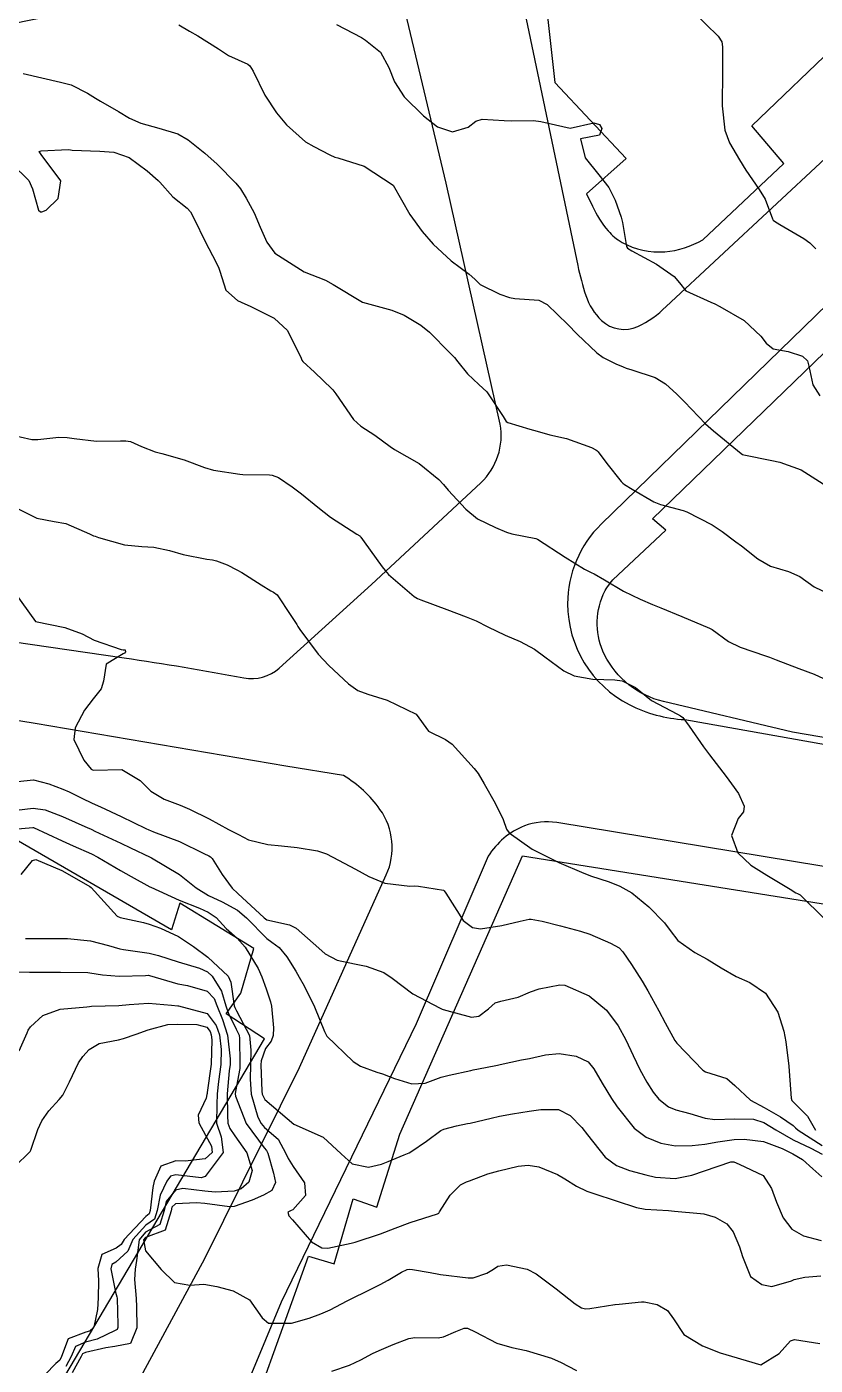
# Model space of a CAD drawing. Header units: metres. Extents: x 307586 to 320046, y 7427249 to 7434250.
# Drawn here: x 316888.3 to 316941.9, y 7432173.1 to 7432264.2 of the extents above; entities that cross this region are included whole.
import ezdxf

# ---------------------------------------------------------------- set-up
doc = ezdxf.new("R2010")
doc.units = ezdxf.units.M
doc.header["$MEASUREMENT"] = 0
for name, color, linetype in [('Curvas de Nivel 1m', 11, 'Continuous'), ('Curvas de Nivel 5m', 15, 'Continuous'), ('Edificações', 30, 'Continuous'), ('Vias Primárias', 230, 'Continuous')]:
    doc.layers.add(name, color=color, linetype=linetype)

msp = doc.modelspace()

# ---------------------------------------------------------------- linework, layer by layer
at = {"layer": 'Curvas de Nivel 1m', "flags": 128}
for points, elevation in [([(316933.661, 7432265.187), (316935.329, 7432263.556), (316935.578, 7432263.167), (316935.64, 7432262.847), (316935.625, 7432261.167), (316935.62, 7432260.847), (316935.613, 7432259.167), (316935.614, 7432258.83), (316935.778, 7432257.165), (316936.11, 7432256.295), (316936.777, 7432255.155), (316937.222, 7432254.433), (316938.127, 7432253.136), (316938.533, 7432252.467), (316939.043, 7432251.122), (316939.091, 7432251.03), (316939.181, 7432250.958), (316939.544, 7432250.752), (316941.17, 7432249.784), (316941.577, 7432249.504), (316941.991, 7432249.088)], 762), ([(316898.602, 7432264.343), (316899.328, 7432263.908), (316899.91, 7432263.594), (316901.314, 7432262.701), (316901.989, 7432262.249), (316903.304, 7432261.647), (316903.436, 7432261.549), (316903.667, 7432261.177), (316904.467, 7432259.538), (316905.261, 7432258.339), (316905.939, 7432257.523), (316907.241, 7432256.363), (316907.795, 7432256.058), (316908.885, 7432255.485), (316909.231, 7432255.326), (316909.427, 7432255.28), (316911.222, 7432254.715), (316913.203, 7432253.43), (316914.344, 7432251.418), (316915.172, 7432250.272), (316915.931, 7432249.402), (316917.146, 7432248.259), (316918.368, 7432247.371), (316918.773, 7432247.009), (316919.126, 7432246.661), (316920.459, 7432246.007), (316921.117, 7432245.769), (316921.488, 7432245.706), (316923.116, 7432245.586), (316923.679, 7432245.304), (316925.093, 7432243.935), (316925.733, 7432243.283), (316927.07, 7432241.997), (316927.494, 7432241.69), (316928.369, 7432241.25), (316928.861, 7432241.043), (316929.06, 7432240.965), (316929.447, 7432240.848), (316931.054, 7432240.318), (316931.742, 7432239.901), (316932.525, 7432239.198), (316933.035, 7432238.679), (316934.471, 7432237.175), (316935.008, 7432236.689), (316936.909, 7432235.151), (316936.992, 7432235.095), (316937.074, 7432235.066), (316938.986, 7432234.677), (316939.536, 7432234.563), (316940.977, 7432234.042), (316942.48, 7432233.077)], 764), ([(316909.336, 7432264.358), (316911.041, 7432263.463), (316911.321, 7432263.296), (316912.343, 7432262.474), (316912.913, 7432261.436), (316913.288, 7432260.456), (316913.954, 7432259.423), (316915.264, 7432258.135), (316916.214, 7432257.4), (316917.25, 7432257.055), (316918.319, 7432257.374), (316918.842, 7432257.784), (316919.261, 7432257.92), (316920.772, 7432257.833), (316921.26, 7432257.809), (316922.763, 7432257.815), (316923.26, 7432257.756), (316925.253, 7432257.29), (316926.871, 7432257.661), (316927.257, 7432257.549), (316927.415, 7432257.268), (316927.248, 7432256.826), (316925.952, 7432256.577), (316926.275, 7432255.28), (316927.216, 7432254.117), (316927.885, 7432253.26), (316928.331, 7432252.39), (316928.732, 7432251.247), (316928.818, 7432250.884), (316929.084, 7432249.241), (316929.161, 7432249.132), (316929.457, 7432248.939), (316931.145, 7432248.051), (316932.337, 7432247.202), (316932.7, 7432246.768), (316933.123, 7432246.227), (316934.842, 7432245.447), (316935.115, 7432245.331), (316935.451, 7432245.167), (316937.099, 7432244.196), (316938.236, 7432243.133), (316938.608, 7432242.656), (316939.074, 7432242.27), (316940.091, 7432242.091), (316941.07, 7432241.767), (316941.424, 7432241.452), (316941.509, 7432241.093), (316941.788, 7432239.827), (316942.254, 7432239.082)], 763), ([(316887.22, 7432254.887), (316888.386, 7432253.732), (316888.639, 7432253.17), (316889.057, 7432251.722), (316889.181, 7432251.611), (316889.285, 7432251.615), (316889.565, 7432251.716), (316890.391, 7432252.508), (316890.572, 7432253.706), (316889.23, 7432255.509), (316889.09, 7432255.722), (316889.233, 7432255.762), (316891.079, 7432255.857), (316891.234, 7432255.825), (316891.346, 7432255.81), (316893.234, 7432255.744), (316894.171, 7432255.661), (316895.228, 7432255.303), (316896.448, 7432254.404), (316897.205, 7432253.741), (316897.307, 7432253.628), (316898.206, 7432252.628), (316899.185, 7432251.851), (316899.399, 7432251.598), (316899.643, 7432251.128), (316900.392, 7432249.588), (316901.139, 7432248.149), (316901.335, 7432247.778), (316901.394, 7432247.576), (316901.815, 7432246.264), (316902.603, 7432245.558), (316903.11, 7432245.336), (316903.468, 7432245.185), (316905.095, 7432244.366), (316906.018, 7432243.521), (316906.944, 7432241.631), (316906.994, 7432241.511), (316907.062, 7432241.424), (316907.855, 7432240.694), (316909.034, 7432239.552), (316909.1, 7432239.479), (316909.301, 7432239.206), (316910.513, 7432237.465), (316911.009, 7432237.024), (316911.959, 7432236.402), (316912.995, 7432235.625), (316913.297, 7432235.427), (316914.979, 7432234.473), (316916.307, 7432233.39), (316916.621, 7432233.047), (316916.956, 7432232.662), (316918.146, 7432231.368), (316918.936, 7432230.713), (316920.166, 7432230.112), (316920.927, 7432229.797), (316921.281, 7432229.69), (316922.923, 7432229.356), (316923.033, 7432229.309), (316924.905, 7432228.104), (316926.242, 7432227.27), (316926.686, 7432227.059), (316926.89, 7432226.966), (316927.599, 7432226.54), (316928.878, 7432225.771), (316930.015, 7432225.229), (316930.868, 7432224.871), (316931.436, 7432224.64), (316932.856, 7432224.062), (316934.744, 7432223.271), (316934.844, 7432223.224), (316934.924, 7432223.169), (316936.035, 7432222.352), (316936.831, 7432221.975), (316938.561, 7432221.387), (316938.825, 7432221.294), (316939.287, 7432221.115), (316940.817, 7432220.523), (316941.863, 7432220.134), (316942.809, 7432219.707)], 766), ([(316887, 7432236.46), (316888.605, 7432236.116), (316888.997, 7432236.114), (316890.44, 7432236.264), (316890.998, 7432236.237), (316891.476, 7432236.171), (316892.996, 7432235.983), (316894.643, 7432236.007), (316894.997, 7432236.024), (316895.311, 7432235.96), (316896.066, 7432235.634), (316896.988, 7432235.273), (316897.456, 7432235.145), (316898.98, 7432234.726), (316900.365, 7432234.193), (316900.969, 7432234.009), (316902.771, 7432233.748), (316902.966, 7432233.731), (316904.791, 7432233.706), (316904.965, 7432233.686), (316905.402, 7432233.523), (316906.333, 7432232.886), (316906.952, 7432232.411), (316908.079, 7432231.489), (316908.933, 7432230.815), (316910.73, 7432229.657), (316910.924, 7432229.536), (316910.966, 7432229.502), (316911.012, 7432229.459), (316911.232, 7432229.142), (316912.452, 7432227.437), (316912.647, 7432227.191), (316912.888, 7432226.922), (316914.633, 7432225.412), (316914.871, 7432225.283), (316915.078, 7432225.199), (316916.86, 7432224.53), (316918.182, 7432224.038), (316918.849, 7432223.755), (316919.658, 7432223.352), (316920.837, 7432222.79), (316921.861, 7432222.352), (316922.828, 7432221.825), (316923.528, 7432221.303), (316924.814, 7432220.349), (316925.54, 7432220.009), (316926.808, 7432219.781), (316928.3, 7432219.753), (316928.807, 7432219.685), (316929.71, 7432219.231), (316930.79, 7432218.347), (316932.564, 7432217.405), (316932.775, 7432217.297), (316932.922, 7432217.189), (316933.355, 7432216.596), (316934.337, 7432215.174), (316934.745, 7432214.636), (316935.88, 7432213.153), (316936.237, 7432212.666), (316936.712, 7432212.001), (316937.109, 7432211.136), (316937.069, 7432210.767), (316936.695, 7432210.314), (316936.246, 7432209.147), (316936.665, 7432207.961), (316937.57, 7432207.131), (316938.646, 7432206.453), (316940.243, 7432205.498), (316940.634, 7432205.251), (316940.735, 7432205.2), (316940.924, 7432205.096), (316942.609, 7432203.458)], 767), ([(316886.943, 7432231.74), (316888.928, 7432230.755), (316890.111, 7432230.522), (316890.923, 7432230.383), (316892.535, 7432229.676), (316892.798, 7432229.558), (316892.911, 7432229.517), (316893.14, 7432229.438), (316894.906, 7432228.936), (316896.085, 7432228.813), (316896.904, 7432228.775), (316897.973, 7432228.539), (316898.9, 7432228.28), (316900.512, 7432227.969), (316900.896, 7432227.907), (316901.171, 7432227.851), (316901.894, 7432227.565), (316902.566, 7432227.232), (316902.888, 7432227.041), (316904.215, 7432226.201), (316904.876, 7432225.807), (316905.055, 7432225.707), (316905.308, 7432225.523), (316906.232, 7432224.13), (316906.634, 7432223.503), (316906.712, 7432223.372), (316906.84, 7432223.163), (316908.087, 7432221.487), (316908.815, 7432220.712), (316910.168, 7432219.466), (316910.796, 7432219.025), (316911.472, 7432218.77), (316912.787, 7432218.359), (316914.773, 7432217.41), (316915.605, 7432216.241), (316916.756, 7432215.69), (316917.228, 7432215.375), (316918.728, 7432213.709), (316918.985, 7432213.357), (316919.41, 7432212.659), (316920.146, 7432211.346), (316920.692, 7432210.231), (316920.92, 7432209.571), (316921.095, 7432209.334), (316922.666, 7432208.208), (316924.534, 7432207.291), (316924.652, 7432207.242), (316926.017, 7432206.64), (316926.644, 7432206.406), (316927.903, 7432205.985), (316928.637, 7432205.689), (316929.455, 7432205.232), (316930.619, 7432204.294), (316931.671, 7432203.204), (316932.07, 7432202.671), (316932.591, 7432201.999), (316933.752, 7432201.178), (316934.578, 7432200.726), (316935.544, 7432200.127), (316936.567, 7432199.548), (316937.489, 7432199.131), (316938.552, 7432198.408), (316939.408, 7432197.111), (316939.8, 7432195.828), (316939.935, 7432195.106), (316940.152, 7432193.439), (316940.177, 7432193.103), (316940.297, 7432191.269), (316940.355, 7432191.101), (316940.462, 7432191.001), (316941.416, 7432190.049), (316941.957, 7432189.077)], 768), ([(316887.402, 7432225.735), (316888.843, 7432223.72), (316890.839, 7432223.315), (316892.025, 7432222.872), (316892.831, 7432222.434), (316894.674, 7432221.802), (316894.824, 7432221.788), (316894.952, 7432221.775), (316894.968, 7432221.648), (316894.908, 7432221.563), (316894.821, 7432221.513), (316893.67, 7432220.802), (316893.476, 7432219.663), (316893.314, 7432219.139), (316892.781, 7432218.461), (316892.179, 7432217.679), (316891.55, 7432216.477), (316891.464, 7432215.689), (316892.136, 7432214.275), (316892.631, 7432213.671), (316892.69, 7432213.638), (316892.722, 7432213.623), (316892.794, 7432213.597), (316894.723, 7432213.65), (316895.969, 7432212.885), (316896.708, 7432212.168), (316897.604, 7432211.611), (316898.697, 7432211.211), (316899.338, 7432210.949), (316900.684, 7432210.286), (316901.998, 7432209.56), (316902.454, 7432209.336), (316902.67, 7432209.217), (316903.357, 7432208.852), (316904.663, 7432208.538), (316905.59, 7432208.444), (316906.661, 7432208.335), (316908.054, 7432208.091), (316908.659, 7432207.892), (316909.48, 7432207.472), (316910.647, 7432206.855), (316911.549, 7432206.354), (316912.638, 7432205.895), (316914.344, 7432205.705), (316914.636, 7432205.717), (316914.928, 7432205.697), (316916.633, 7432205.417), (316916.681, 7432205.38), (316916.783, 7432205.226), (316917.979, 7432203.366), (316918.598, 7432202.877), (316919.16, 7432202.792), (316920.6, 7432203.025), (316921.851, 7432203.321), (316922.457, 7432203.461), (316922.605, 7432203.46), (316923.353, 7432203.303), (316924.6, 7432202.999), (316925.968, 7432202.641), (316926.595, 7432202.425), (316928.012, 7432201.822), (316928.586, 7432201.506), (316928.851, 7432201.237), (316929.443, 7432200.362), (316930.17, 7432199.224), (316930.553, 7432198.565), (316931.287, 7432197.209), (316931.724, 7432196.401), (316932.381, 7432195.192), (316932.51, 7432195.003), (316934.283, 7432193.172), (316934.482, 7432193.061), (316935.928, 7432192.599), (316936.473, 7432192.134), (316937.538, 7432191.129), (316938.458, 7432190.638), (316939.572, 7432189.989), (316940.446, 7432189.402), (316940.598, 7432189.251), (316940.774, 7432189.095), (316942.428, 7432188.05)], 769), ([(316887.554, 7432210.868), (316888.692, 7432211.015), (316889.512, 7432210.89), (316890.684, 7432210.445), (316892.415, 7432209.674), (316892.59, 7432209.589), (316892.672, 7432209.553), (316892.895, 7432209.443), (316894.663, 7432208.621), (316895.324, 7432208.304), (316896.653, 7432207.664), (316896.749, 7432207.619), (316898.642, 7432206.5), (316899.786, 7432205.588), (316900.625, 7432205.057), (316901.556, 7432204.628), (316902.611, 7432204.063), (316903.216, 7432203.544), (316904.589, 7432202.139), (316904.94, 7432201.878), (316905.446, 7432201.517), (316905.955, 7432200.891), (316906.567, 7432199.907), (316906.806, 7432199.498), (316907.145, 7432198.903), (316907.84, 7432197.487), (316908.516, 7432195.802), (316908.688, 7432195.478), (316910.487, 7432193.749), (316910.977, 7432193.453), (316912.088, 7432193.045), (316912.478, 7432192.916), (316913.291, 7432192.606), (316914.471, 7432192.229), (316915.372, 7432192.296), (316916.476, 7432192.687), (316917.014, 7432192.838), (316918.481, 7432193.146), (316918.656, 7432193.183), (316919.483, 7432193.35), (316920.308, 7432193.519), (316920.486, 7432193.559), (316921.945, 7432193.864), (316922.493, 7432193.973), (316923.581, 7432194.215), (316924.498, 7432194.296), (316925.656, 7432194.112), (316926.49, 7432193.734), (316926.864, 7432193.256), (316927.433, 7432192.291), (316928.08, 7432191.244), (316928.457, 7432190.667), (316929.619, 7432189.228), (316930.434, 7432188.615), (316931.43, 7432188.203), (316932.425, 7432188.026), (316933.564, 7432188.041), (316934.427, 7432188.124), (316935.305, 7432188.281), (316936.433, 7432188.453), (316937.096, 7432188.47), (316938.431, 7432188.314), (316939.7, 7432187.831), (316940.419, 7432187.475), (316941.072, 7432187.09), (316941.776, 7432186.449), (316942.401, 7432185.907)], 771), ([(316886.883, 7432209.526), (316888.673, 7432209.694), (316888.706, 7432209.687), (316890.664, 7432208.794), (316891.421, 7432208.45), (316892.655, 7432207.891), (316893.087, 7432207.666), (316894.644, 7432206.76), (316895.357, 7432206.356), (316896.633, 7432205.659), (316896.709, 7432205.619), (316898.62, 7432204.739), (316900.006, 7432204.193), (316900.608, 7432203.928), (316901.141, 7432203.572), (316901.84, 7432202.806), (316902.589, 7432202.15), (316903.134, 7432201.544), (316904, 7432200.097), (316904.266, 7432199.533), (316904.545, 7432198.709), (316904.842, 7432197.83), (316904.919, 7432197.524), (316905.044, 7432196.048), (316905.041, 7432195.522), (316904.886, 7432195.146), (316904.5, 7432194.64), (316904.213, 7432193.806), (316904.194, 7432193.533), (316904.249, 7432191.748), (316904.276, 7432191.532), (316904.458, 7432191.173), (316906.433, 7432189.5), (316908.43, 7432188.611), (316909.661, 7432187.468), (316910.406, 7432186.8), (316911.534, 7432186.573), (316912.406, 7432186.777), (316912.871, 7432186.963), (316913.96, 7432187.415), (316914.286, 7432187.541), (316914.416, 7432187.61), (316915.476, 7432188.346), (316916.438, 7432189.056), (316916.655, 7432189.163), (316917.52, 7432189.369), (316918.273, 7432189.533), (316918.445, 7432189.573), (316919.885, 7432189.909), (316920.45, 7432190.034), (316921.333, 7432190.208), (316922.454, 7432190.384), (316923.264, 7432190.493), (316924.455, 7432190.49), (316925.26, 7432190.087), (316926.061, 7432189.266), (316926.436, 7432188.778), (316927.634, 7432187.248), (316928.407, 7432186.682), (316929.286, 7432186.35), (316930.401, 7432186.047), (316931.069, 7432185.879), (316932.399, 7432185.793), (316933.547, 7432186.033), (316934.404, 7432186.315), (316936.188, 7432186.921), (316936.411, 7432186.936), (316936.766, 7432186.779), (316938.402, 7432185.993), (316938.958, 7432185.114), (316939.309, 7432184.181), (316939.765, 7432183.106), (316940.355, 7432182.342), (316941.143, 7432181.881), (316942.348, 7432181.585)], 772), ([(316887.879, 7432206.489), (316888.65, 7432207.453), (316888.867, 7432207.502), (316890.643, 7432206.754), (316891.332, 7432206.382), (316892.557, 7432205.671), (316892.632, 7432205.617), (316894.415, 7432203.652), (316894.602, 7432203.565), (316896.202, 7432203.229), (316896.598, 7432203.116), (316897.366, 7432202.842), (316898.59, 7432202.265), (316899.609, 7432201.59), (316900.572, 7432200.861), (316901.963, 7432199.559), (316902.149, 7432199.156), (316902.378, 7432197.552), (316902.411, 7432197.431), (316902.53, 7432197.219), (316903.412, 7432195.541), (316903.517, 7432194.521), (316903.481, 7432193.54), (316903.467, 7432192.546), (316903.524, 7432191.539), (316903.993, 7432189.981), (316904.204, 7432189.532), (316904.43, 7432189.275), (316905.372, 7432188.465), (316905.901, 7432187.508), (316906.05, 7432187.146), (316906.404, 7432186.609), (316907.159, 7432185.492), (316907.236, 7432184.635), (316906.365, 7432183.651), (316906.258, 7432183.608), (316906.021, 7432183.505), (316906.104, 7432183.247), (316906.358, 7432182.98), (316907.644, 7432181.487), (316908.339, 7432181.068), (316908.758, 7432181.057), (316910.342, 7432181.393), (316910.618, 7432181.456), (316912.349, 7432182.028), (316913.35, 7432182.422), (316914.357, 7432182.795), (316916.22, 7432183.382), (316916.305, 7432183.44), (316916.365, 7432183.535), (316917.088, 7432184.667), (316917.786, 7432185.366), (316918.198, 7432185.558), (316918.396, 7432185.636), (316919.64, 7432186.109), (316920.403, 7432186.322), (316921.725, 7432186.639), (316922.407, 7432186.713), (316923.12, 7432186.588), (316924.401, 7432186.078), (316924.896, 7432185.781), (316925.695, 7432185.27), (316926.388, 7432184.93), (316926.877, 7432184.764), (316928.378, 7432184.264), (316929.784, 7432183.813), (316930.37, 7432183.707), (316931.948, 7432183.617), (316932.369, 7432183.576), (316934.136, 7432183.403), (316934.366, 7432183.383), (316935.128, 7432183.159), (316935.926, 7432182.714), (316936.353, 7432182.153), (316936.782, 7432181.136), (316936.983, 7432180.487), (316937.538, 7432179.128), (316938.315, 7432178.57), (316938.979, 7432178.448), (316940.319, 7432178.839), (316940.505, 7432178.913), (316941.23, 7432179.086), (316942.324, 7432179.159)], 773), ([(316888.177, 7432202.134), (316888.587, 7432202.133), (316890.158, 7432202.133), (316890.587, 7432202.133), (316891.022, 7432202.128), (316892.586, 7432201.985), (316893.814, 7432201.658), (316894.58, 7432201.436), (316894.83, 7432201.396), (316896.576, 7432201.144), (316897.214, 7432200.973), (316898.567, 7432200.542), (316900.024, 7432200.122), (316900.557, 7432199.86), (316900.874, 7432199.575), (316901.52, 7432198.542), (316901.811, 7432197.561), (316901.99, 7432197.021), (316902.517, 7432195.964), (316902.705, 7432195.548), (316902.741, 7432195.316), (316902.77, 7432193.547), (316902.752, 7432193.276), (316902.465, 7432191.717), (316902.45, 7432191.55), (316902.461, 7432191.395), (316903.187, 7432189.542), (316904.416, 7432187.886), (316904.585, 7432187.698), (316904.671, 7432187.526), (316905.046, 7432186.167), (316905.2, 7432185.518), (316904.94, 7432184.967), (316904.38, 7432184.657), (316903.602, 7432184.31), (316902.368, 7432183.878), (316902.06, 7432183.862), (316900.371, 7432184.087), (316899.814, 7432184.143), (316898.37, 7432184.064), (316898.127, 7432183.842), (316898.08, 7432183.603), (316897.668, 7432182.288), (316896.345, 7432181.787), (316896.192, 7432181.622), (316896.332, 7432180.877), (316897.414, 7432179.609), (316898.304, 7432178.718), (316899.353, 7432178.539), (316900.303, 7432178.603), (316901.187, 7432178.452), (316902.299, 7432178.156), (316903.421, 7432177.539), (316904.281, 7432176.301), (316904.707, 7432175.953), (316906.277, 7432175.952), (316907.479, 7432176.29), (316908.284, 7432176.576), (316908.912, 7432176.849), (316910.06, 7432177.462), (316910.215, 7432177.54), (316910.295, 7432177.576), (316911.557, 7432178.188), (316912.31, 7432178.576), (316912.861, 7432178.878), (316913.775, 7432179.415), (316914.146, 7432179.591), (316914.325, 7432179.624), (316914.519, 7432179.601), (316915.712, 7432179.389), (316916.321, 7432179.285), (316916.431, 7432179.269), (316918.318, 7432179.029), (316918.651, 7432179.024), (316919.591, 7432179.347), (316920.037, 7432179.631), (316920.328, 7432179.82), (316920.913, 7432179.915), (316922.326, 7432179.622), (316922.944, 7432179.304), (316924.308, 7432178.289), (316925.59, 7432177.271), (316926.022, 7432176.996), (316926.29, 7432176.922), (316926.595, 7432176.952), (316928.293, 7432177.206), (316928.32, 7432177.212), (316928.591, 7432177.237), (316930.112, 7432177.405), (316930.296, 7432177.393), (316931.173, 7432177.207), (316931.894, 7432176.801), (316932.283, 7432176.233), (316932.993, 7432175.183), (316934.261, 7432174.393), (316935.476, 7432173.93), (316936.251, 7432173.701), (316938.243, 7432173.12), (316939.487, 7432173.875), (316940.268, 7432174.75), (316940.534, 7432174.831), (316942.265, 7432174.569)], 774), ([(316887.725, 7432194.497), (316888.276, 7432195.722), (316888.352, 7432195.884), (316888.517, 7432196.123), (316889.346, 7432196.89), (316890.529, 7432197.32), (316892.341, 7432197.483), (316892.531, 7432197.514), (316892.67, 7432197.53), (316894.532, 7432197.563), (316895.227, 7432197.64), (316896.534, 7432197.737), (316898.119, 7432197.604), (316898.532, 7432197.552), (316898.583, 7432197.549), (316900.527, 7432197.028), (316901.155, 7432196.206), (316901.369, 7432195.567), (316901.486, 7432194.577), (316901.461, 7432193.565), (316901.301, 7432192.397), (316901.214, 7432191.569), (316901.186, 7432190.835), (316901.182, 7432189.569), (316901.485, 7432188.626), (316901.631, 7432187.562), (316900.396, 7432185.926), (316900.137, 7432185.841), (316898.397, 7432186.053), (316898.05, 7432185.95), (316897.796, 7432185.606), (316897.331, 7432184.658), (316897.142, 7432183.612), (316896.946, 7432183.026), (316896.353, 7432182.608), (316895.483, 7432181.633), (316895.129, 7432180.84), (316894.32, 7432180.107), (316894.036, 7432179.934), (316893.969, 7432179.653), (316894.297, 7432178.056), (316894.382, 7432177.737), (316894.397, 7432177.648), (316894.449, 7432175.822), (316894.454, 7432175.647), (316894.402, 7432175.517), (316894.27, 7432175.441), (316893.055, 7432174.868), (316892.258, 7432174.662), (316891.566, 7432174.368), (316891.267, 7432173.68), (316890.922, 7432172.997)], 776), ([(316887.483, 7432186.648), (316888.411, 7432187.558), (316888.487, 7432187.644), (316888.52, 7432187.719), (316889.008, 7432189.134), (316889.283, 7432189.712), (316889.749, 7432190.401), (316890.455, 7432191.173), (316890.698, 7432191.458), (316890.828, 7432191.695), (316891.158, 7432192.378), (316891.786, 7432193.68), (316892.069, 7432194.096), (316892.496, 7432194.569), (316893.185, 7432194.981), (316894.507, 7432195.232), (316894.834, 7432195.319), (316895.703, 7432195.632), (316896.516, 7432195.905), (316897.856, 7432196.27), (316898.52, 7432196.308), (316899.838, 7432196.269), (316900.518, 7432196.088), (316900.739, 7432195.8), (316900.815, 7432195.575), (316900.855, 7432195.227), (316900.82, 7432193.575), (316900.534, 7432191.65), (316900.527, 7432191.579), (316900.521, 7432191.52), (316900.458, 7432191.259), (316899.923, 7432190.103), (316899.966, 7432189.585), (316900.425, 7432188.739), (316900.839, 7432187.995), (316900.884, 7432187.573), (316900.408, 7432187.127), (316899.031, 7432186.97), (316898.407, 7432186.992), (316897.388, 7432186.625), (316896.918, 7432185.615), (316896.83, 7432185.172), (316896.662, 7432183.617), (316896.584, 7432183.394), (316896.359, 7432183.199), (316894.89, 7432181.642), (316894.671, 7432181.312), (316894.334, 7432181.052), (316893.372, 7432180.615), (316893.091, 7432179.662), (316893.131, 7432178.835), (316893.114, 7432177.662), (316893.072, 7432176.875), (316892.829, 7432175.664), (316892.528, 7432175.408), (316892.268, 7432175.344), (316891.074, 7432174.874), (316890.619, 7432173.686), (316890.5, 7432173.428), (316890.238, 7432173.194), (316888.771, 7432171.712)], 777)]:
    msp.add_lwpolyline(points, dxfattribs=dict(at, elevation=elevation))
at = {"layer": 'Curvas de Nivel 5m', "flags": 128}
for points, elevation in [([(316888.014, 7432261.018), (316889.288, 7432260.733), (316890.551, 7432260.44), (316891.281, 7432260.246), (316892.386, 7432259.683), (316892.933, 7432259.339), (316893.268, 7432259.142), (316894.494, 7432258.424), (316895.256, 7432257.986), (316896.023, 7432257.642), (316897.25, 7432257.293), (316898.54, 7432256.905), (316899.242, 7432256.506), (316900.372, 7432255.589), (316901.222, 7432254.844), (316902.482, 7432253.561), (316902.804, 7432253.161), (316903.193, 7432252.535), (316903.731, 7432251.545), (316904.148, 7432250.56), (316904.591, 7432249.536), (316905.146, 7432248.795), (316907.133, 7432247.51), (316908.589, 7432246.949), (316909.125, 7432246.647), (316911.113, 7432245.46), (316913.105, 7432244.919), (316913.944, 7432244.578), (316915.09, 7432243.895), (316915.668, 7432243.404), (316917.069, 7432242.015), (316917.369, 7432241.688), (316917.606, 7432241.382), (316918.266, 7432240.582), (316919.048, 7432239.857), (316919.582, 7432239.355), (316920.691, 7432237.67), (316920.901, 7432237.341), (316921.012, 7432237.255), (316922.501, 7432236.81), (316923.006, 7432236.662), (316923.875, 7432236.431), (316925.002, 7432236.173), (316926.712, 7432235.557), (316926.994, 7432235.411), (316927.076, 7432235.351), (316927.157, 7432235.268), (316927.764, 7432234.475), (316928.72, 7432233.244), (316928.845, 7432233.124), (316928.961, 7432233.039), (316929.474, 7432232.719), (316930.949, 7432231.852), (316931.403, 7432231.669), (316932.944, 7432231.282), (316933.206, 7432231.187), (316934.934, 7432230.29), (316935.609, 7432229.842), (316936.54, 7432229.146), (316936.919, 7432228.864), (316938.046, 7432227.989), (316938.898, 7432227.483), (316940.121, 7432227.108), (316940.89, 7432226.775), (316941.876, 7432226.078), (316942.878, 7432225.6)], 765), ([(316887.619, 7432212.826), (316888.715, 7432212.926), (316889.764, 7432212.658), (316890.709, 7432212.308), (316891.138, 7432212.124), (316892.011, 7432211.68), (316892.698, 7432211.342), (316893.267, 7432211.092), (316894.685, 7432210.448), (316896.363, 7432209.625), (316896.572, 7432209.521), (316896.672, 7432209.479), (316896.89, 7432209.398), (316898.664, 7432208.733), (316900.31, 7432207.93), (316900.655, 7432207.76), (316900.772, 7432207.696), (316900.888, 7432207.576), (316901.557, 7432206.481), (316902.234, 7432205.556), (316902.628, 7432205.19), (316904.414, 7432203.532), (316904.602, 7432203.409), (316906.146, 7432203.054), (316906.596, 7432202.842), (316908.133, 7432201.484), (316908.579, 7432201.084), (316909.379, 7432200.667), (316910.572, 7432200.398), (316911.365, 7432200.243), (316912.567, 7432199.811), (316913.129, 7432199.424), (316914.547, 7432198.373), (316916.395, 7432197.382), (316916.488, 7432197.336), (316916.532, 7432197.322), (316916.609, 7432197.302), (316918.527, 7432196.788), (316919.032, 7432196.851), (316919.699, 7432197.348), (316920.14, 7432197.743), (316920.541, 7432197.873), (316921.721, 7432198.147), (316922.551, 7432198.495), (316923.14, 7432198.718), (316924.558, 7432198.98), (316924.895, 7432198.948), (316926.548, 7432198.235), (316927.73, 7432197.248), (316928.522, 7432196.185), (316929.054, 7432195.235), (316929.556, 7432194.17), (316930.004, 7432193.225), (316930.474, 7432192.351), (316930.916, 7432191.662), (316931.299, 7432191.207), (316931.944, 7432190.684), (316932.456, 7432190.459), (316933.416, 7432190.218), (316934.45, 7432189.913), (316935.106, 7432189.817), (316936.45, 7432189.854), (316937.751, 7432189.826), (316938.448, 7432189.603), (316939.272, 7432189.112), (316940.433, 7432188.43), (316941.649, 7432187.858), (316942.419, 7432187.452)], 770), ([(316886.555, 7432199.857), (316888.442, 7432199.834), (316888.555, 7432199.837), (316890.418, 7432199.839), (316890.555, 7432199.838), (316892.416, 7432199.811), (316892.555, 7432199.798), (316893.405, 7432199.661), (316894.552, 7432199.56), (316896.34, 7432199.623), (316896.535, 7432199.638), (316896.553, 7432199.635), (316896.607, 7432199.619), (316898.547, 7432199.055), (316899.208, 7432198.931), (316900.543, 7432198.546), (316901.004, 7432198.04), (316901.191, 7432197.57), (316901.573, 7432196.614), (316901.924, 7432195.559), (316902.109, 7432193.935), (316902.098, 7432193.556), (316902.043, 7432193.121), (316901.903, 7432191.558), (316901.925, 7432190.074), (316901.953, 7432189.557), (316902.073, 7432189.199), (316902.424, 7432188.707), (316903.228, 7432187.542), (316903.592, 7432186.347), (316903.38, 7432185.54), (316902.847, 7432185.084), (316902.384, 7432184.936), (316901.086, 7432184.866), (316900.383, 7432184.926), (316898.87, 7432185.111), (316898.384, 7432184.991), (316897.743, 7432184.236), (316897.617, 7432183.607), (316897.307, 7432182.657), (316896.348, 7432182.14), (316895.915, 7432181.626), (316895.733, 7432180.218), (316895.634, 7432179.63), (316895.585, 7432178.91), (316895.705, 7432177.629), (316895.721, 7432177.062), (316895.75, 7432175.628), (316895.323, 7432174.568), (316894.254, 7432174.365), (316893.639, 7432174.269), (316892.247, 7432173.948), (316892.057, 7432173.861), (316891.961, 7432173.673), (316891.344, 7432172.567)], 775), ([(316909.022, 7432172.685), (316910.239, 7432173.088), (316910.997, 7432173.449), (316911.801, 7432173.885), (316912.253, 7432174.094), (316913.193, 7432174.487), (316914.265, 7432174.913), (316914.689, 7432174.981), (316916.266, 7432174.941), (316916.632, 7432175.011), (316917.478, 7432175.368), (316918.036, 7432175.601), (316918.275, 7432175.607), (316918.797, 7432175.355), (316920.262, 7432174.58), (316921.29, 7432174.292), (316922.255, 7432174.094), (316923.986, 7432173.553), (316924.245, 7432173.45), (316924.592, 7432173.285), (316925.691, 7432172.722)], 775)]:
    msp.add_lwpolyline(points, dxfattribs=dict(at, elevation=elevation))
at = {"layer": 'Edificações'}
for points in [[(316923.423, 7432267.58), (316924.21, 7432260.42), (316929.066, 7432255.246), (316926.37, 7432252.84), (316926.77, 7432251.985, 0.065847), (316927.846, 7432250.306, 0.089856), (316928.793, 7432249.524, 0.149084), (316931.704, 7432248.888, 0.113309), (316934.288, 7432249.706), (316939.812, 7432254.897), (316937.636, 7432257.46), (316943.649, 7432263.231)], [(316942.152, 7432164.992), (316940.08, 7432160.534), (316934.654, 7432163.308), (316934.267, 7432161.824), (316925.289, 7432164.146), (316922.915, 7432164.597), (316923.821, 7432167.313), (316920.648, 7432168.478), (316920.389, 7432167.055), (316911.128, 7432170.353), (316910.61, 7432168.413), (316903.94, 7432170.806), (316907.437, 7432180.509), (316909.185, 7432179.991), (316910.481, 7432184.419), (316912.1, 7432183.836), (316913.655, 7432188.817), (316913.655, 7432188.817), (316922.01, 7432207.759), (316990.276, 7432196.858, -0.105356)]]:
    msp.add_lwpolyline(points, format="xyb", dxfattribs=at)
msp.add_lwpolyline([(316931.78, 7432229.931), (316930.857, 7432230.699), (316954.311, 7432253.372), (316957.848, 7432252.605), (316981.759, 7432242.699), (317012.678, 7432229.164), (317006.527, 7432216.878), (316983.693, 7432230.009), (316979.08, 7432221.409), (316975.92, 7432223.147), (316975.305, 7432222.225), (316974.843, 7432221.304), (316975.92, 7432220.997), (316974.228, 7432212.55), (316959.159, 7432214.93), (316957.952, 7432215.082), (316957.759, 7432213.83), (316953.274, 7432214.986), (316953.033, 7432214.022), (316940.391, 7432216.191), (316931.604, 7432218.271, -0.222967), (316927.602, 7432221.45, -0.222192), (316927.505, 7432225.544, -0.085293), (316928.166, 7432226.545)], format="xyb", close=True, dxfattribs=at)
msp.add_lwpolyline([(316840.761, 7432181.992), (316840.573, 7432178.486), (316841.137, 7432175.231), (316843.524, 7432172.323), (316880.767, 7432162.745), (316883.525, 7432167.44), (316884.716, 7432166.125), (316886.22, 7432164.56), (316904.438, 7432195.303), (316901.826, 7432197.009), (316902.83, 7432198.413), (316903.709, 7432201.464), (316898.668, 7432204.548), (316898.101, 7432202.723), (316886.82, 7432209.269), (316885.987, 7432207.348), (316885.294, 7432207.599), (316883.452, 7432204.132), (316882.129, 7432205.013), (316877.465, 7432196.515), (316852.616, 7432208.878)], close=True, dxfattribs=at)
at = {"layer": 'Vias Primárias'}
msp.add_lwpolyline([(316948.053, 7432358.79), (316938.039, 7432375.232), (316929.329, 7432389.962), (316918.053, 7432408.736), (316915.357, 7432413.359, 0.334445), (316912.121, 7432414.717), (316903.841, 7432410.315), (316896.484, 7432406.065, 0.15627), (316894.393, 7432403.76, 0.202331), (316894.321, 7432401.152), (316917.235, 7432288.672), (316925.777, 7432247.942, 0.026767), (316926.317, 7432245.914, 0.125718), (316927.394, 7432244.211, 0.306478), (316929.862, 7432243.807, 0.088154), (316931.791, 7432245.152), (316942.61, 7432255.244)], format="xyb", dxfattribs=at)
msp.add_lwpolyline([(316948.053, 7432358.79), (316938.039, 7432375.232), (316929.329, 7432389.962), (316918.053, 7432408.736), (316915.357, 7432413.359, 0.334445), (316912.121, 7432414.717), (316903.841, 7432410.315), (316896.484, 7432406.065, 0.15627), (316894.393, 7432403.76, 0.202331), (316894.321, 7432401.152), (316917.235, 7432288.672), (316925.777, 7432247.942, 0.026767), (316926.317, 7432245.914, 0.125718), (316927.394, 7432244.211, 0.306478), (316929.862, 7432243.807, 0.088154), (316931.791, 7432245.152), (316942.61, 7432255.244)], format="xyb", dxfattribs=at)
for points in [[(316911.737, 7432226.233), (316919.171, 7432233.166, 0.256519), (316920.483, 7432237.151), (316916.82, 7432253.558), (316913.81, 7432266.148, 0.143465), (316913.154, 7432267.294, 0.219327), (316909.382, 7432268.604), (316897.685, 7432266.53), (316867.652, 7432260.407, 0.13874), (316862.896, 7432257.95, 0.221166), (316861.419, 7432254.283), (316865.954, 7432232.355, 0.062917), (316867.608, 7432227.518, 0.204455), (316870.833, 7432224.733), (316894.884, 7432221.239, -0.010676), (316903.035, 7432219.877, 0.230406), (316905.44, 7432220.532)], [(316911.737, 7432226.233), (316919.171, 7432233.166, 0.256519), (316920.483, 7432237.151), (316916.82, 7432253.558), (316913.81, 7432266.148, 0.143465), (316913.154, 7432267.294, 0.219327), (316909.382, 7432268.604), (316897.685, 7432266.53), (316867.652, 7432260.407, 0.13874), (316862.896, 7432257.95, 0.221166), (316861.419, 7432254.283), (316865.954, 7432232.355, 0.062917), (316867.608, 7432227.518, 0.204455), (316870.833, 7432224.733), (316894.884, 7432221.239, -0.010676), (316903.035, 7432219.877, 0.230406), (316905.44, 7432220.532)], [(316976.35, 7432246.339), (316959.993, 7432253.62, 0.032198), (316956.549, 7432254.893, 0.236752), (316951.76, 7432254.047), (316936.286, 7432239.001), (316927.375, 7432230.344, 0.202809), (316925.086, 7432224.926, 0.280958), (316929.284, 7432218.054, 0.105865), (316933.062, 7432217.033), (316964.102, 7432211.521), (316990.391, 7432207.35, 0.004846), (317000.419, 7432205.858, 0.169151), (317005.106, 7432206.795, 0.139748), (317006.005, 7432207.739), (317017.343, 7432222.557, 0.039523), (317018.094, 7432223.717, 0.299472), (317017.82, 7432226.864, 0.0901), (317015.491, 7432228.916), (317002.205, 7432235.278)], [(316976.35, 7432246.339), (316959.993, 7432253.62, 0.032198), (316956.549, 7432254.893, 0.236752), (316951.76, 7432254.047), (316936.286, 7432239.001), (316927.375, 7432230.344, 0.202809), (316925.086, 7432224.926, 0.280958), (316929.284, 7432218.054, 0.105865), (316933.062, 7432217.033), (316964.102, 7432211.521), (316990.391, 7432207.35, 0.004846), (317000.419, 7432205.858, 0.169151), (317005.106, 7432206.795, 0.139748), (317006.005, 7432207.739), (317017.343, 7432222.557, 0.039523), (317018.094, 7432223.717, 0.299472), (317017.82, 7432226.864, 0.0901), (317015.491, 7432228.916), (317002.205, 7432235.278)], [(316849.79, 7432205.626), (316841.598, 7432188.71), (316836.762, 7432177.37, 0.279583), (316837.148, 7432174.669, 0.149077), (316839.582, 7432173.049, 0.010106), (316845.686, 7432171.351), (316884.18, 7432161.614, 0.288001), (316891.517, 7432163.989), (316900.385, 7432180.346), (316906.834, 7432193.347), (316912.736, 7432206.462, 0.265964), (316912.302, 7432210.927, 0.104396), (316909.818, 7432213.221), (316905.892, 7432213.855), (316888.817, 7432216.77), (316866.187, 7432220.439, 0.019417), (316861.727, 7432220.986, 0.225557), (316855.642, 7432218.691), (316853.212, 7432213.18)], [(316849.79, 7432205.626), (316841.598, 7432188.71), (316836.762, 7432177.37, 0.279583), (316837.148, 7432174.669, 0.149077), (316839.582, 7432173.049, 0.010106), (316845.686, 7432171.351), (316884.18, 7432161.614, 0.288001), (316891.517, 7432163.989), (316900.385, 7432180.346), (316906.834, 7432193.347), (316912.736, 7432206.462, 0.265964), (316912.302, 7432210.927, 0.104396), (316909.818, 7432213.221), (316905.892, 7432213.855), (316888.817, 7432216.77), (316866.187, 7432220.439, 0.019417), (316861.727, 7432220.986, 0.225557), (316855.642, 7432218.691), (316853.212, 7432213.18)], [(316924.612, 7432161.864), (316943.519, 7432157.535, -0.055868), (316951.346, 7432154.795, -0.071343), (316960.643, 7432148.559, -0.022908), (316967.123, 7432142.161, 0.120628), (316970.537, 7432139.901, 0.16347), (316974.387, 7432139.822, 0.233824), (316977.166, 7432142.478), (316983.291, 7432154.985), (316988.657, 7432165.952), (316995.911, 7432180.613), (317000.331, 7432190.227, 0.305106), (316999.195, 7432197.202, 0.106243), (316997.082, 7432198.665), (316968.525, 7432203.075), (316942.392, 7432207.061), (316924.339, 7432210.026, 0.13525), (316922.143, 7432209.793, 0.161814), (316919.675, 7432207.731), (316914.775, 7432196.32), (316905.584, 7432177.368), (316903.438, 7432172.258, 0.337633), (316904.328, 7432168.823, 0.089178), (316907.525, 7432167.126, 0.005758)], [(316924.612, 7432161.864), (316943.519, 7432157.535, -0.055868), (316951.346, 7432154.795, -0.071343), (316960.643, 7432148.559, -0.022908), (316967.123, 7432142.161, 0.120628), (316970.537, 7432139.901, 0.16347), (316974.387, 7432139.822, 0.233824), (316977.166, 7432142.478), (316983.291, 7432154.985), (316988.657, 7432165.952), (316995.911, 7432180.613), (317000.331, 7432190.227, 0.305106), (316999.195, 7432197.202, 0.106243), (316997.082, 7432198.665), (316968.525, 7432203.075), (316942.392, 7432207.061), (316924.339, 7432210.026, 0.13525), (316922.143, 7432209.793, 0.161814), (316919.675, 7432207.731), (316914.775, 7432196.32), (316905.584, 7432177.368), (316903.438, 7432172.258, 0.337633), (316904.328, 7432168.823, 0.089178), (316907.525, 7432167.126, 0.005758)]]:
    msp.add_lwpolyline(points, format="xyb", close=True, dxfattribs=at)

doc.saveas('drawing.dxf')
